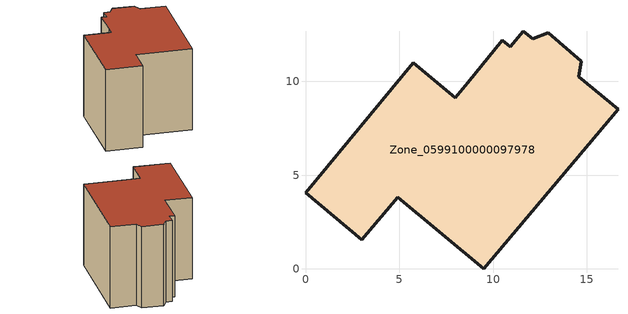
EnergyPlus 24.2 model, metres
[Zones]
Zone_0599100000097978
 floor ground (C_G): 4.92,3.81 3,1.56 0,4.05 5.74,10.98 7.98,9.12 8.66,9.92 10.49,12.19 10.92,11.84 11.62,12.68 12.13,12.27 12.94,12.58 14.7,11.08 14.56,10.25 16.66,8.5 9.51,0 z0
 wall outside (C_F): 14.56,10.25 14.7,11.08 12.94,12.58 12.13,12.27 11.62,12.68 10.92,11.84 10.49,12.19 8.66,9.92 7.98,9.12 5.74,10.98 0,4.05 3,1.56 4.92,3.81 9.51,0 16.66,8.5 14.56,10.25 z0:9.08
 roof outside (C_R): 9.51,0 16.66,8.5 14.56,10.25 14.7,11.08 12.94,12.58 12.13,12.27 11.62,12.68 10.92,11.84 10.49,12.19 8.66,9.92 7.98,9.12 5.74,10.98 0,4.05 3,1.56 4.92,3.81 z9.08
[BUILDING]
Pand.0599100000097978: North Axis=0; Terrain=City; Loads Convergence Tolerance Value=0.04; Temperature Convergence Tolerance Value=0.4; Solar Distribution=FullExterior; Maximum Number of Warmup Days=25; Minimum Number of Warmup Days=1
[Site:Location]
Rotterdam.The.Hague.AP_ZH_NLD Design_Conditions: Latitude=51.96; Longitude=4.45; Time Zone=1; Elevation=-4.5
[SITE:GROUNDTEMPERATURE:BUILDINGSURFACE]
18, 18, 18, 18, 18, 18, 18, 18, 18, 18, 18, 18
[MATERIAL] Thermal Absorptance=0.9; Solar Absorptance=0.7; Visible Absorptance=0.7
Name | Roughness | Thickness | Conductivity | Density | Specific Heat
G.TC.1946 | MediumSmooth | 0.15 | 1 | 540 | 1210
F.TC.1946 | Rough | 0.3 | 0.857143 | 1920 | 840
R.TC.1946 | MediumRough | 0.2 | 0.909091 | 1500 | 1000
[CONSTRUCTION]
C_G: G.TC.1946
C_F: F.TC.1946
C_R: R.TC.1946
[ZONE]
Zone_0599100000097978: Type=1; Multiplier=1; Ceiling Height=Autocalculate; Volume=Autocalculate; Floor Area=autocalculate; Part of Total Floor Area=Yes
[ZONEINFILTRATION:DESIGNFLOWRATE]
Infil_Zone_0599100000097978: Zone or ZoneList or Space or SpaceList=Zone_0599100000097978; Schedule=AlwaysOn; Design Flow Rate Calculation Method=Flow/Area; Flow Rate per Floor Area=0.003; Constant Term Coefficient=1; Temperature Term Coefficient=0; Velocity Term Coefficient=0; Velocity Squared Term Coefficient=0
[HVACTEMPLATE:ZONE:IDEALLOADSAIRSYSTEM]
Zone_0599100000097978: Maximum Heating Supply Air Temperature=50; Minimum Cooling Supply Air Temperature=13; Maximum Heating Supply Air Humidity Ratio=0.0156; Minimum Cooling Supply Air Humidity Ratio=0.0077; Heating Limit=NoLimit; Cooling Limit=NoLimit; Dehumidification Control Type=ConstantSensibleHeatRatio; Cooling Sensible Heat Ratio=0.7; Dehumidification Setpoint=60; Humidification Control Type=None; Humidification Setpoint=30; Outdoor Air Method=None; Outdoor Air Flow Rate per Person=0.00944; Outdoor Air Flow Rate per Zone Floor Area=0; Outdoor Air Flow Rate per Zone=0; Demand Controlled Ventilation Type=None; Outdoor Air Economizer Type=NoEconomizer; Heat Recovery Type=None; Sensible Heat Recovery Effectiveness=0.7; Latent Heat Recovery Effectiveness=0.65
[ZONECONTROL:THERMOSTAT]
ThermostatControl_Zone_0599100000097978: Zone or ZoneList=Zone_0599100000097978; Control Type Schedule=DualSetpointControlType; Control 1=Thermostat_Zone_0599100000097978; Temperature Difference Between Cutout And Setpoint=0
[THERMOSTATSETPOINT:DUALSETPOINT]
Thermostat_Zone_0599100000097978: Heating Setpoint Temperature Schedule=HeatingSetpoint_Zone_0599100000097978; Cooling Setpoint Temperature Schedule=CoolingSetpoint_Zone_0599100000097978
[SCHEDULE:COMPACT]
HeatingSetpoint_Zone_0599100000097978: Through: 12/31, For: AllDays, Until: 24:00, 21
CoolingSetpoint_Zone_0599100000097978: Through: 12/31, For: AllDays, Until: 24:00, 24
DualSetpointControlType: Through: 12/31, For: AllDays, Until: 24:00, 4
AlwaysOn: Through: 12/31, For: AllDays, Until: 24:00, 1
